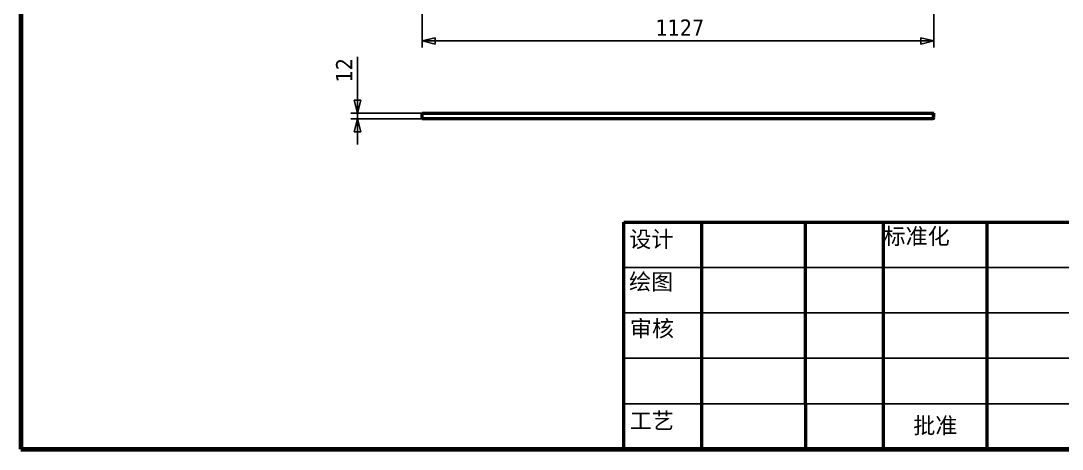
# Model space of a CAD drawing. Header units: millimetres. Extents: x 143 to 4100, y 143 to 2857.
# Drawn here: x 143 to 2437, y 143 to 1086 of the extents above; entities that cross this region are included whole.
import ezdxf
from ezdxf.enums import TextEntityAlignment as Align

# ---------------------------------------------------------------- set-up
doc = ezdxf.new("R2010")
doc.units = ezdxf.units.MM
doc.header["$LTSCALE"] = 14.285714
for name, color, linetype, lineweight in [('可见 (ISO)', 7, 'Continuous', 50), ('图框 (ISO)', 7, 'Continuous', 70), ('尺寸 (ISO)', 5, 'Continuous', 25), ('标题 (ISO)', 7, 'Continuous', 50)]:
    doc.layers.add(name, color=color, linetype=linetype, lineweight=lineweight)
doc.styles.add('文本样式19', font='tahoma.ttf')
doc.styles.add('文本样式91', font='tahoma.ttf')
doc.styles.add('注释文本 (ISO)', font='tahoma.ttf')
doc.dimstyles.new('默认 (GB)', dxfattribs={"dimscale": 14.285714, "dimtxt": 2.5, "dimasz": 2, "dimexe": 1, "dimexo": 0, "dimgap": 0.75, "dimtad": 1, "dimtoh": 1, "dimrnd": 1e-08, "dimdsep": 46, "dimtxsty": '注释文本 (ISO)', "dimblk": 'Filled-1', "dimcen": 0.09, "dimdle": 10, "dimclrd": 256, "dimclre": 256, "dimclrt": 256, "dimaunit": 1, "dimazin": 2, "dimtfac": 0.8, "dimtdec": 3, "dimtmove": 0, "dimatfit": 3, "dimldrblk": 'Filled-2', "dimfxl": 0, "dimtolj": 1, "dimtzin": 0, "dimlwd": -1, "dimlwe": -1, "dimarcsym": 0})

# ---------------------------------------------------------------- blocks, each defined once
blk = doc.blocks.new('图框 A3-A4')
at = {"layer": '图框 (ISO)'}
for p, q in [((10, 200), (10, 10)), ((10, 10), (287, 10))]:
    blk.add_line(p, q, dxfattribs=at)
blk = doc.blocks.new('标题栏 GB1')
at = {"layer": '标题 (ISO)'}
for p, q in [((194.57, 65.23), (194.57, 72.23)), ((194.57, 72.23), (378.57, 72.23)), ((206.57, 65.23), (206.57, 72.23)), ((222.57, 65.23), (222.57, 72.23)), ((234.57, 65.23), (234.57, 72.23)), ((250.57, 65.23), (250.57, 72.23)), ((194.57, 37.23), (194.57, 65.23)), ((206.57, 37.23), (206.57, 65.23)), ((222.57, 44.23), (222.57, 65.23)), ((234.57, 37.23), (234.57, 65.23)), ((250.57, 37.23), (250.57, 65.23)), ((222.57, 44.23), (222.57, 37.23)), ((378.57, 37.23), (194.57, 37.23))]:
    blk.add_line(p, q, dxfattribs=at)
at = {"layer": '标题 (ISO)', "lineweight": 25}
for p, q in [((194.57, 65.23), (273.31, 65.23)), ((194.57, 58.23), (273.31, 58.23)), ((194.57, 51.23), (273.31, 51.23)), ((194.57, 44.23), (273.31, 44.23))]:
    blk.add_line(p, q, dxfattribs=at)
at = {"layer": '标题 (ISO)', "char_height": 2.5, "style": '注释文本 (ISO)'}
for s, insert, attachment_point in [('\\fTahoma|b0|i0;设计', (195.38, 70.83), 1), ('\\fTahoma|b0|i0;标准化', (234.57, 71.28), 1), ('\\fTahoma|b0|i0;绘图', (195.35, 64.28), 1), ('\\fTahoma|b0|i0;审核', (195.48, 57.07), 1), ('\\fTahoma|b0|i0;批准', (242.57, 40.73), 5)]:
    blk.add_mtext(s, dxfattribs=dict(at, insert=insert, attachment_point=attachment_point))
at = {"layer": '标题 (ISO)', "insert": (195.45, 42.85), "char_height": 2.5, "width": 6.876, "attachment_point": 1, "style": '注释文本 (ISO)'}
blk.add_mtext('\\fTahoma|b0|i0;工艺', dxfattribs=at)
at = {"layer": '标题 (ISO)'}
for tag, p, height, style in [('材料_001', (293.88, 57.13), 2.5, '注释文本 (ISO)'), ('零件代号_001', (306.55, 38.24), 2, '文本样式91'), ('描述_001', (333.1, 38.7), 2, '文本样式91')]:
    blk.add_attdef(tag, p, '', height=height, dxfattribs=dict(at, style=style))
at = {"layer": '标题 (ISO)', "style": '文本样式91'}
blk.add_attdef('热处理', text='', height=2, dxfattribs=at).set_placement((318.2, 50.63), align=Align.TOP_LEFT)
at = {"layer": '标题 (ISO)', "style": '文本样式19'}
for tag, p in [('工程核准人', (256.57, 40.73)), ('工程批准日期', (267.94, 40.73))]:
    blk.add_attdef(tag, text='', height=1, dxfattribs=at).set_placement(p, align=Align.MIDDLE_CENTER)
blk = doc.blocks.new('Filled-1')
at = {"color": 0}
for p, q in [((0, 0), (-1, 0.25)), ((-1, 0.25), (-1, -0.25)), ((-1, 0), (0, 0)), ((-1, -0.25), (0, 0))]:
    blk.add_line(p, q, dxfattribs=at)
at = {"color": 0, "flags": 128}
blk.add_lwpolyline([(-1, -0.25), (0, 0)], dxfattribs=at)
at = {"color": 0}
blk.add_solid([(-1, -0.25), (0, 0), (-1, 0.25), (-1, -0.25)], dxfattribs=at)
blk = doc.blocks.new('*D15')
at = {"layer": 'Defpoints', "color": 0}
for p in [(1027.2, 1672.6), (2154.2, 1672.6), (2154.2, 1041.5)]:
    blk.add_point(p, dxfattribs=at)
at = {"layer": '尺寸 (ISO)'}
for p, q in [((1027.2, 1672.6), (1027.2, 1027.2)), ((2154.2, 1672.6), (2154.2, 1027.2)), ((1055.8, 1041.5), (2125.6, 1041.5))]:
    blk.add_line(p, q, dxfattribs=at)
at = {"layer": '尺寸 (ISO)', "xscale": 28.57142857142857, "yscale": 28.57142857142857, "zscale": 28.57142857142857, "rotation": 180}
blk.add_blockref('Filled-1', (1027.2, 1041.5), dxfattribs=at)
at = {"layer": '尺寸 (ISO)', "xscale": 28.57142857142857, "yscale": 28.57142857142857, "zscale": 28.57142857142857}
blk.add_blockref('Filled-1', (2154.2, 1041.5), dxfattribs=at)
at = {"layer": '尺寸 (ISO)', "insert": (1540.9, 1088.7), "char_height": 35.71, "attachment_point": 1, "style": '注释文本 (ISO)'}
blk.add_mtext('\\A1;1127', dxfattribs=at)
blk = doc.blocks.new('Filled-2')
at = {"color": 0}
for p, q in [((0, 0), (-1, 0.125)), ((-1, 0.125), (-1, -0.125)), ((-1, 0), (0, 0)), ((-1, -0.125), (0, 0))]:
    blk.add_line(p, q, dxfattribs=at)
at = {"color": 0, "flags": 128}
blk.add_lwpolyline([(-1, -0.125), (0, 0)], dxfattribs=at)
at = {"color": 0}
blk.add_solid([(-1, -0.125), (0, 0), (-1, 0.125), (-1, -0.125)], dxfattribs=at)
blk = doc.blocks.new('*D35')
at = {"layer": 'Defpoints', "color": 0}
for p in [(1027.2, 882.3), (884.3, 870.3), (1027.2, 870.3)]:
    blk.add_point(p, dxfattribs=at)
at = {"layer": '尺寸 (ISO)'}
for p, q in [((884.3, 910.9), (884.3, 1006.9)), ((1027.2, 882.3), (870, 882.3)), ((884.3, 870.3), (884.3, 882.3)), ((1027.2, 870.3), (870, 870.3)), ((884.3, 841.7), (884.3, 813.2))]:
    blk.add_line(p, q, dxfattribs=at)
at = {"layer": '尺寸 (ISO)', "xscale": 28.57142857142857, "yscale": 28.57142857142857, "zscale": 28.57142857142857}
for p, rotation in [((884.3, 882.3), 270), ((884.3, 870.3), 90)]:
    blk.add_blockref('Filled-1', p, dxfattribs=dict(at, rotation=rotation))
at = {"layer": '尺寸 (ISO)', "insert": (837.2, 950.2), "char_height": 35.71, "attachment_point": 1, "rotation": 90, "style": '注释文本 (ISO)'}
blk.add_mtext('\\A1;12', dxfattribs=at)

msp = doc.modelspace()

# ---------------------------------------------------------------- linework, layer by layer
at = {"layer": '可见 (ISO)'}
for p, q in [((1027.1907, 872.7163), (1027.1907, 882.3163)), ((1027.1907, 882.3163), (2152.1422, 882.3163)), ((1027.1907, 872.7163), (1027.1907, 870.3163)), ((2151.7907, 870.3163), (2151.7907, 872.7163)), ((2152.1422, 872.7163), (2151.7907, 872.7163)), ((2152.1422, 882.3163), (2152.1422, 872.7163)), ((2152.9907, 872.7163), (2152.9907, 882.3163)), ((2152.9907, 882.3163), (2154.1907, 882.3163)), ((2152.9907, 872.7163), (2154.1907, 872.7163)), ((2154.1907, 872.7163), (2154.1907, 882.3163)), ((2151.7907, 870.3163), (1027.1907, 870.3163))]:
    msp.add_line(p, q, dxfattribs=at)
for radius in [2.4, 1.2]:
    msp.add_arc((2151.7907, 872.7163), radius, 270, 0, dxfattribs=at)

# ---------------------------------------------------------------- block references
at = {"xscale": 14.28571428571428, "yscale": 14.28571428571428, "zscale": 14.28571428571428}
for name, p in [('图框 A3-A4', (0, 0)), ('标题栏 GB1', (-1308.1591, -388.9315))]:
    msp.add_blockref(name, p, dxfattribs=at)

# ---------------------------------------------------------------- dimensions: what is measured, and where the dimension line sits
at = {"layer": '尺寸 (ISO)'}
for base, p1, p2, angle, override, picture, middle in [((2154.1907, 1041.4935), (1027.1907, 1672.6024), (2154.1907, 1672.6024), 180, {"dimtoh": 0, "dimdec": 2, "dimtp": 0, "dimtm": 0, "dimtdec": 3, "dimtofl": 0, "dimatfit": 1}, '*D15', (1590.9765, 1041.4935)), ((884.3336, 870.3163), (1027.1907, 882.3163), (1027.1907, 870.3163), 270, {"dimtoh": 0, "dimdec": 2, "dimtp": 0, "dimtm": 0, "dimtdec": 3, "dimtofl": 1, "dimatfit": 1}, '*D35', (884.3336, 973.1994))]:
    dim = msp.add_linear_dim(base=base, p1=p1, p2=p2, angle=angle, dimstyle='默认 (GB)', override=override, dxfattribs=at)
    dim.commit()
    dim.dimension.update_dxf_attribs({"geometry": picture, "text_midpoint": middle, "dimtype": 160})

doc.saveas('drawing.dxf')
